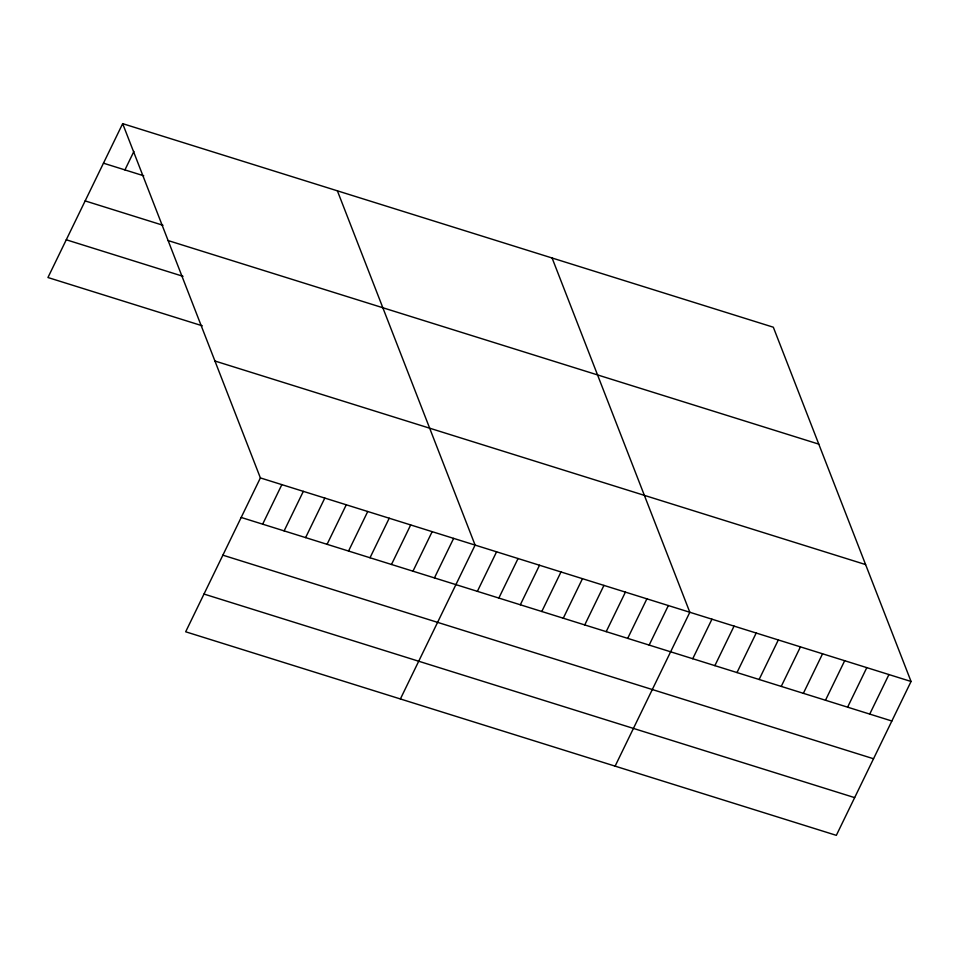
<?xml version="1.0" encoding="UTF-8"?>
<svg xmlns="http://www.w3.org/2000/svg" width="959" height="959" viewBox="0 0 959 959"><rect width="100%" height="100%" fill="white"/><g stroke="black" fill="none" stroke-linecap="round" stroke-linejoin="round"><path stroke-width="1.44" d="M122.668 123.651L260.38 477.918L185.674 631.789L836.332 835.349L911.05 681.477L773.326 327.211L122.668 123.651L47.95 277.523L202.277 325.796M124.934 169.899L133.9 151.45M262.658 524.165L281.862 484.631M284.128 530.89L303.332 491.356M305.609 537.603L324.801 498.069M327.079 544.316L346.271 504.794M348.549 551.041L367.741 511.507M370.018 557.754L389.222 518.22M391.488 564.479L410.692 524.945M412.969 571.192L432.161 531.658M434.439 577.905L453.631 538.383M400.394 698.955L475.101 545.096L337.388 190.829M477.378 591.343L496.582 551.809M498.848 598.056L518.052 558.534M520.329 604.781L539.521 565.247M541.799 611.494L560.991 571.96M563.269 618.219L582.461 578.685M584.738 624.932L603.942 585.398M606.208 631.645L625.412 592.123M627.689 638.37L646.881 598.836M649.159 645.083L668.351 605.549M615.115 766.133L689.821 612.274L552.096 258.007M692.746 658.725L711.95 619.19M714.875 665.642L734.067 626.107M736.991 672.571L756.195 633.036M759.12 679.487L778.312 639.953M781.237 686.404L800.441 646.881M803.366 693.333L822.558 653.798M825.483 700.25L844.687 660.715M847.612 707.167L866.804 667.644M869.729 714.095L888.933 674.561M103.464 163.186L143.73 175.785M85.147 200.91L162.982 225.269M168.113 240.565L818.77 444.125M66.267 239.786L183.025 276.312M214.936 361.016L865.605 564.575M260.38 477.918L911.05 681.477M241.188 517.452L891.858 721.012M222.872 555.177L873.529 758.749M203.991 594.053L854.661 797.624"/></g></svg>
